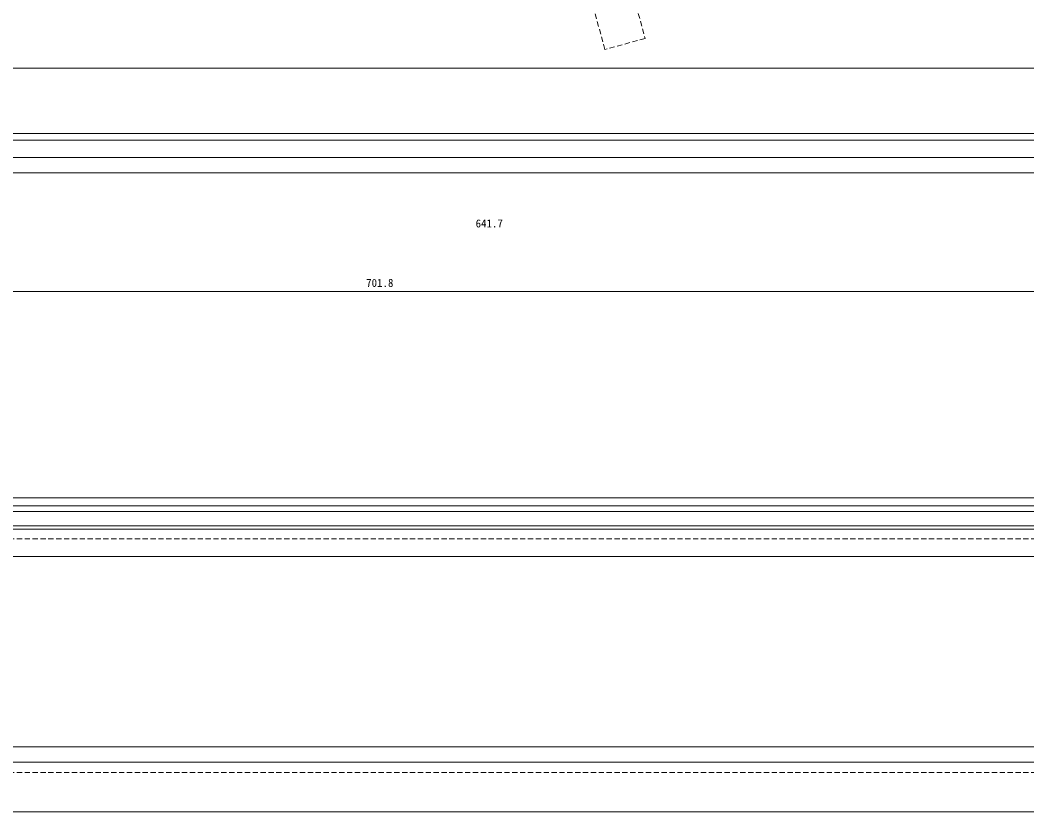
# Model space of a CAD drawing. Units: millimetres on the paper. Extents: x -434 to 297, y -350 to 204.
# Drawn here: x -165.3 to 65.2, y -339.1 to -158 of the extents above; entities that cross this region are included whole.
import ezdxf
from ezdxf.enums import TextEntityAlignment as Align

# ---------------------------------------------------------------- set-up
doc = ezdxf.new("R2010")
doc.units = ezdxf.units.MM
doc.linetypes.add('DASHED1', pattern=[1.8, 1.2, -0.6])
for name, color, linetype, lineweight in [('0-0', 4, 'Continuous', 18), ('0-1', 7, 'Continuous', 18), ('0-3', 7, 'Continuous', 18), ('0-4', 7, 'DASHED1', 18)]:
    doc.layers.add(name, color=color, linetype=linetype, lineweight=lineweight)
doc.styles.add('ＭＳ ゴシック', font='')
doc.styles.get('ＭＳ ゴシック').set_extended_font_data('MS Gothic')

msp = doc.modelspace()

# ---------------------------------------------------------------- linework, layer by layer
at = {"layer": '0-0'}
msp.add_line((277.959, -220.099), (-433.856, -220.099), dxfattribs=at)
at = {"layer": '0-1'}
for p, q in [((-401.856, -169), (268.959, -169)), ((272.959, -269.141), (-427.856, -269.141)), ((272.959, -270.462), (-427.856, -270.462)), ((277.696, -273.686), (-432.593, -273.686)), ((277.696, -274.443), (-432.593, -274.443)), ((272.959, -324.241), (-427.856, -324.241)), ((278.904, -327.802), (-434.137, -327.802)), ((278.904, -339.141), (-434.137, -339.141))]:
    msp.add_line(p, q, dxfattribs=at)
msp.add_lwpolyline([(272.959, -280.698), (-427.856, -280.698), (-427.856, -324.241)], dxfattribs=at)
at = {"layer": '0-3'}
for p, q in [((-423.841, -185.464), (270.459, -185.464)), ((-429.182, -189.464), (274.459, -189.464)), ((-433.856, -192.964), (277.959, -192.964)), ((199.385, -267.323), (-351.236, -267.323))]:
    msp.add_line(p, q, dxfattribs=at)
at = {"layer": '0-3', "linetype": 'DASHED1'}
for p, q in [((268.959, -276.698), (-423.856, -276.698)), ((268.959, -280.698), (-423.856, -280.698)), ((268.959, -330.141), (-423.856, -330.141))]:
    msp.add_line(p, q, dxfattribs=at)
at = {"layer": '0-3'}
msp.add_lwpolyline([(-421.838, -183.964), (268.959, -183.964), (277.959, -192.964)], dxfattribs=at)
at = {"layer": '0-4'}
for p, q in [((-55.453, -38.302), (-22.24, -162.255)), ((-31.455, -164.724), (-64.668, -40.771)), ((-22.24, -162.255), (-31.455, -164.724))]:
    msp.add_line(p, q, dxfattribs=at)

# ---------------------------------------------------------------- texts
at = {"layer": '0-0', "color": 7, "style": 'ＭＳ ゴシック'}
for s, p in [('641.7', (-61.016, -206.004)), ('701.8', (-86.073, -219.599))]:
    msp.add_text(s, height=1.833, dxfattribs=at).set_placement(p, align=Align.BOTTOM_LEFT)

doc.saveas('drawing.dxf')
